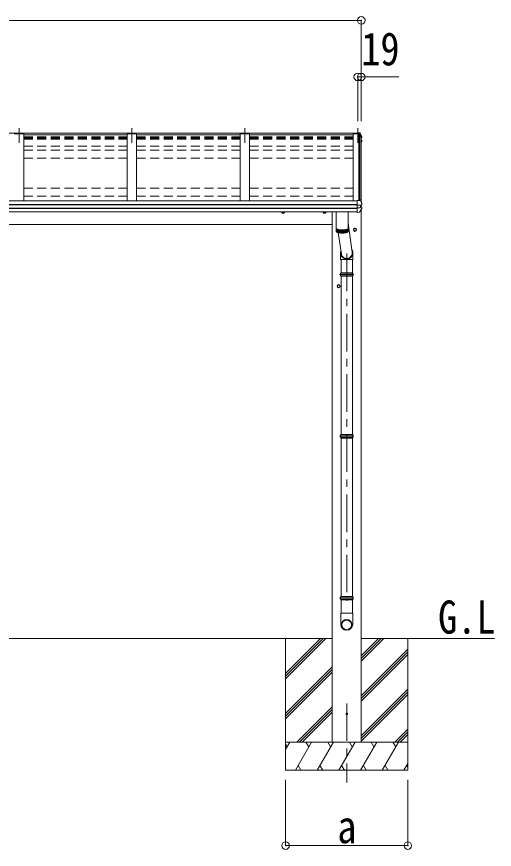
# Model space of a CAD drawing. Units: millimetres at full size, sheet at 1:40; details may follow other scales. Extents: x -11243 to 11243, y -7760 to 7760.
# Drawn here: x -4030 to -1491, y -4969 to -544 of the extents above; entities that cross this region are included whole.
import ezdxf
from ezdxf.enums import TextEntityAlignment as Align

# ---------------------------------------------------------------- set-up
doc = ezdxf.new("R2010")
doc.units = ezdxf.units.MM
doc.header["$LTSCALE"] = 40
doc.header["$PDMODE"] = 32
doc.header["$PDSIZE"] = 40
doc.linetypes.add('CHAIN1', pattern=[8, 5, -1, 1, -1])
doc.linetypes.add('DASHED1', pattern=[1.8, 1.2, -0.6])
for name, color, linetype, lineweight in [('0-0_0', 7, 'Continuous', 9), ('0-1_本体', 5, 'CHAIN1', 9), ('0-3_ELV2', 4, 'Continuous', 9), ('0-6_OTH_LINE', 6, 'Continuous', 9), ('0-7_SHAPE', 4, 'Continuous', 9), ('0-9_OUTLINE', 7, 'Continuous', 9)]:
    doc.layers.add(name, color=color, linetype=linetype, lineweight=lineweight)
doc.styles.add('ＭＳ ゴシック', font='')
doc.styles.get('ＭＳ ゴシック').set_extended_font_data('MS Gothic')

msp = doc.modelspace()

# ---------------------------------------------------------------- linework, layer by layer
at = {"layer": '0-0_0'}
for p, q in [((-2353.11, -3848.68), (-6882.11, -3848.68)), ((-2601.11, -3848.68), (-2601.11, -4548.68)), ((-2601.11, -4034.66), (-2415.13, -3848.68)), ((-2601.11, -4048.8), (-2400.99, -3848.68)), ((-2601.11, -4062.95), (-2386.84, -3848.68)), ((-2601.11, -3850.82), (-2598.98, -3848.68)), ((-1491.49, -3848.68), (-2199.11, -3848.68)), ((-2199.11, -3969.32), (-2078.48, -3848.68)), ((-2199.11, -3955.17), (-2092.62, -3848.68)), ((-2199.11, -3941.03), (-2106.76, -3848.68)), ((-1951.11, -3848.68), (-1951.11, -4548.68)), ((-2199.11, -4153.16), (-1951.11, -3905.16)), ((-2199.11, -4167.3), (-1951.11, -3919.31)), ((-2199.11, -4181.45), (-1951.11, -3933.45)), ((-2601.11, -4246.79), (-2353.11, -3998.8)), ((-2601.11, -4260.94), (-2353.11, -4012.94)), ((-2601.11, -4275.08), (-2353.11, -4027.08)), ((-2199.11, -4365.29), (-1951.11, -4117.29)), ((-2199.11, -4379.43), (-1951.11, -4131.44)), ((-2199.11, -4393.58), (-1951.11, -4145.58)), ((-2540.87, -4398.68), (-2353.11, -4210.93)), ((-2526.72, -4398.68), (-2353.11, -4225.07)), ((-2512.58, -4398.68), (-2353.11, -4239.21)), ((-2020.37, -4398.68), (-1951.11, -4329.43)), ((-2006.22, -4398.68), (-1951.11, -4343.57)), ((-1992.08, -4398.68), (-1951.11, -4357.71)), ((-1951.11, -4398.68), (-2601.11, -4398.68)), ((-2601.11, -4438.78), (-2577.96, -4398.68)), ((-2592.96, -4424.66), (-2601.11, -4410.55)), ((-2549.09, -4548.68), (-2462.49, -4398.68)), ((-2477.49, -4424.67), (-2492.49, -4398.68)), ((-2433.62, -4548.68), (-2347.02, -4398.68)), ((-2362.02, -4424.67), (-2377.02, -4398.68)), ((-2318.15, -4548.68), (-2231.55, -4398.68)), ((-2246.55, -4424.67), (-2261.55, -4398.68)), ((-2202.68, -4548.68), (-2116.08, -4398.68)), ((-2131.08, -4424.67), (-2146.08, -4398.68)), ((-2087.21, -4548.68), (-2000.61, -4398.68)), ((-2030.61, -4398.68), (-2015.61, -4424.67)), ((-1971.74, -4548.68), (-1951.11, -4512.95)), ((-2601.11, -4548.68), (-1951.11, -4548.68)), ((-2534.09, -4522.7), (-2519.09, -4548.68)), ((-2418.62, -4522.7), (-2403.62, -4548.68)), ((-2303.15, -4522.7), (-2288.15, -4548.68)), ((-2187.68, -4522.7), (-2172.68, -4548.68)), ((-2072.21, -4522.71), (-2057.21, -4548.68)), ((-1956.74, -4522.7), (-1951.11, -4532.46))]:
    msp.add_line(p, q, dxfattribs=at)
at = {"layer": '0-0_0', "linetype": 'DASHED1'}
msp.add_line((-2199.11, -4398.68), (-2353.11, -4398.68), dxfattribs=at)
at = {"layer": '0-1_本体'}
for p, q in [((-4017.61, -1135.7), (-4017.61, -1214.96)), ((-3417.61, -1135.7), (-3417.61, -1214.96)), ((-2817.61, -1135.31), (-2817.61, -1214.56)), ((-2217.61, -1135.31), (-2217.61, -1214.56)), ((-2276.11, -1802.78), (-2276.11, -3647.4)), ((-2276.11, -4192.74), (-2276.11, -4613.82))]:
    msp.add_line(p, q, dxfattribs=at)
at = {"layer": '0-3_ELV2'}
for p, q in [((-7017.61, -1163.59), (-2217.61, -1163.59)), ((-3992.61, -1166.86), (-4042.61, -1166.86)), ((-3992.61, -1166.86), (-3992.61, -1523.12)), ((-3992.61, -1172.26), (-3442.61, -1172.26)), ((-3392.61, -1166.86), (-3442.61, -1166.86)), ((-3442.61, -1166.86), (-3442.61, -1523.12)), ((-3392.61, -1166.86), (-3392.61, -1523.12)), ((-3392.61, -1172.26), (-2842.61, -1172.26)), ((-2792.61, -1166.86), (-2842.61, -1166.86)), ((-2842.61, -1166.86), (-2842.61, -1523.12)), ((-2792.61, -1166.86), (-2792.61, -1523.12)), ((-2792.61, -1172.26), (-2242.61, -1172.26)), ((-2205.73, -1166.86), (-2242.61, -1166.86)), ((-2242.61, -1166.86), (-2242.61, -1523.12)), ((-2220.61, -1160.72), (-2206.45, -1161.5)), ((-2220.61, -1163.58), (-2220.61, -1160.73)), ((-2217.61, -1163.58), (-2220.61, -1163.58)), ((-2217.61, -1163.58), (-2217.61, -1166.81)), ((-2217.61, -1166.86), (-2217.61, -1163.59)), ((-2217.61, -1165.82), (-2206.78, -1166.43)), ((-2206.78, -1166.81), (-2217.61, -1166.81)), ((-2211.31, -1520.55), (-2211.31, -1166.86)), ((-2206.78, -1166.43), (-2206.41, -1163.95)), ((-2206.78, -1166.43), (-2206.78, -1166.86)), ((-2206.63, -1166.64), (-2206.41, -1165.16)), ((-2205.43, -1166.71), (-2206.63, -1166.64)), ((-2198.61, -1185.42), (-2205.73, -1166.86)), ((-2205.61, -1167.18), (-2205.61, -1515.18)), ((-2198.61, -1185.42), (-2198.61, -1529.7)), ((-2198.61, -1186.45), (-2198.04, -1186.34)), ((-2198.61, -1186.8), (-2198.04, -1186.69)), ((-2197.19, -1188.04), (-2198.61, -1188.32)), ((-2196.13, -1182.75), (-2196.13, -1186.77)), ((-2198.61, -1200.1), (-2197.47, -1200.25)), ((-2198.61, -1204.12), (-2196.78, -1204.47)), ((-2197.76, -1205.81), (-2198.61, -1205.64)), ((-2195.78, -1201.37), (-2195.77, -1201.43)), ((-2195.73, -1201.7), (-2195.73, -1205.74)), ((-7014.61, -1523.12), (-2220.61, -1523.12)), ((-7014.61, -1542.65), (-2220.61, -1542.65)), ((-7014.61, -1543.55), (-2220.61, -1543.55)), ((-2220.61, -1583.57), (-2220.61, -1520.09)), ((-2220.61, -1545.41), (-2205.82, -1545.5)), ((-2204.16, -1545.41), (-2197.78, -1544.62)), ((-2203.61, -1545.34), (-2203.61, -1559.14)), ((-2198.61, -1544.72), (-2198.61, -1554.1)), ((-2196.9, -1544.48), (-2196.91, -1544.48)), ((-2196.9, -1544.48), (-2196.84, -1544.46)), ((-2196.04, -1543.48), (-2196.04, -1536.98)), ((-7014.61, -1560.79), (-2220.61, -1560.79)), ((-7014.61, -1562.75), (-2220.61, -1562.75)), ((-7014.61, -1580.78), (-2220.61, -1580.78)), ((-2353.11, -1580.78), (-2353.11, -4398.68)), ((-2220.61, -1559.27), (-2205.82, -1559.06)), ((-2220.61, -1583.57), (-2209.02, -1582.94)), ((-2208.23, -1582.48), (-2208.24, -1582.5)), ((-2203.61, -1553.13), (-2196.37, -1554.53)), ((-2199.11, -1568.19), (-2199.11, -4398.68)), ((-2195.57, -1562.04), (-2195.57, -1555.51)), ((-6882.11, -1648.68), (-2353.11, -1648.68))]:
    msp.add_line(p, q, dxfattribs=at)
at = {"layer": '0-3_ELV2', "linetype": 'DASHED1'}
for p, q in [((-3992.61, -1182.38), (-3442.61, -1182.38)), ((-3992.61, -1187.23), (-3442.61, -1187.23)), ((-3992.61, -1188.76), (-3442.61, -1188.76)), ((-3992.61, -1190.73), (-3442.61, -1190.73)), ((-3992.61, -1194.5), (-3442.61, -1194.5)), ((-3392.61, -1182.38), (-2842.61, -1182.38)), ((-3392.61, -1187.23), (-2842.61, -1187.23)), ((-3392.61, -1188.76), (-2842.61, -1188.76)), ((-3392.61, -1190.73), (-2842.61, -1190.73)), ((-3392.61, -1194.5), (-2842.61, -1194.5)), ((-2792.61, -1182.38), (-2242.61, -1182.38)), ((-2792.61, -1187.23), (-2242.61, -1187.23)), ((-2792.61, -1188.76), (-2242.61, -1188.76)), ((-2792.61, -1190.73), (-2242.61, -1190.73)), ((-2792.61, -1194.5), (-2242.61, -1194.5)), ((-3992.61, -1231.8), (-3442.61, -1231.8)), ((-3392.61, -1231.8), (-2842.61, -1231.8)), ((-2792.61, -1231.8), (-2242.61, -1231.8)), ((-3992.61, -1252.96), (-3442.61, -1252.96)), ((-3392.61, -1252.96), (-2842.61, -1252.96)), ((-2792.61, -1252.96), (-2242.61, -1252.96)), ((-3992.61, -1295.47), (-3442.61, -1295.47)), ((-3392.61, -1295.47), (-2842.61, -1295.47)), ((-2792.61, -1295.47), (-2242.61, -1295.47)), ((-3992.61, -1455.75), (-3442.61, -1455.75)), ((-3392.61, -1455.75), (-2842.61, -1455.75)), ((-2792.61, -1455.75), (-2242.61, -1455.75)), ((-3992.61, -1498.26), (-3442.61, -1498.26)), ((-3392.61, -1498.26), (-2842.61, -1498.26)), ((-2792.61, -1498.26), (-2242.61, -1498.26))]:
    msp.add_line(p, q, dxfattribs=at)
at = {"layer": '0-3_ELV2'}
for points in [[(-2220.61, -1163.16), (-2206.41, -1163.95), (-2206.41, -1165.16), (-2205.29, -1165.22)], [(-2206.71, -1166.86), (-2206.63, -1166.3), (-2206.63, -1166.64)], [(-2203.8, -1162.71), (-2199.56, -1173.32), (-2196.21, -1182.26), (-2196.15, -1182.53), (-2196.14, -1182.6)], [(-2203.8, -1166.28), (-2202.81, -1168.77), (-2201.82, -1171.26), (-2200.85, -1173.76), (-2199.9, -1176.27), (-2198.95, -1178.78), (-2198.03, -1181.29), (-2197.11, -1183.81), (-2196.21, -1186.34)], [(-2196.14, -1182.6), (-2196.13, -1182.7), (-2196.14, -1182.76)], [(-2195.9, -1206.39), (-2197.37, -1208.93), (-2198.61, -1211.05)], [(-2195.77, -1201.38), (-2195.74, -1201.56), (-2195.73, -1201.69)], [(-2220.61, -1520.09), (-2206.61, -1520.77), (-2206.61, -1515.13), (-2204.84, -1515.22)], [(-2204.16, -1545.41), (-2204.41, -1545.44), (-2204.56, -1545.45)], [(-2203.97, -1515.84), (-2202.93, -1518.42), (-2201.91, -1521.01), (-2200.91, -1523.6), (-2199.92, -1526.2), (-2198.94, -1528.8), (-2197.97, -1531.41), (-2197.03, -1534.03), (-2196.09, -1536.65)], [(-2199.38, -1544.71), (-2198.15, -1544.66), (-2196.91, -1544.48)], [(-2196.09, -1536.65), (-2196.04, -1536.85), (-2196.04, -1536.98)], [(-2613.6, -1588.48), (-2620.1, -1584.73), (-2620.1, -1580.78)], [(-2613.6, -1588.48), (-2607.1, -1584.73), (-2607.1, -1580.78)], [(-2393.61, -1588.48), (-2400.11, -1584.73), (-2400.11, -1580.78)], [(-2393.61, -1588.48), (-2387.11, -1584.73), (-2387.11, -1580.78)], [(-2232.11, -1683.48), (-2238.61, -1679.73), (-2238.61, -1672.22), (-2232.11, -1668.47)], [(-2232.11, -1683.48), (-2225.61, -1679.73), (-2225.61, -1672.22), (-2232.11, -1668.47)], [(-2319.11, -1983.48), (-2325.61, -1979.73), (-2325.61, -1972.22), (-2319.11, -1968.47)], [(-2319.11, -1983.48), (-2312.61, -1979.73), (-2312.61, -1972.22), (-2319.11, -1968.47)]]:
    msp.add_lwpolyline(points, dxfattribs=at)
for centre, radius in [((-2232.11, -1675.97), 8.5), ((-2232.11, -1675.97), 7.7), ((-2232.11, -1675.97), 6.5), ((-2319.11, -1975.97), 8.5), ((-2319.11, -1975.97), 7.7), ((-2319.11, -1975.97), 6.5), ((-2276.11, -4248.68), 5)]:
    msp.add_circle(centre, radius, dxfattribs=at)
for centre, radius, start, end in [((-2206.03, -1164.08), 2.62, 31.83445, 99.24), ((-2205.45, -1167.01), 0.3, 21.99494, 87.04231), ((-2205.38, -1166.91), 1.7, 22.00225, 87.0423), ((-2667.54, -1353.27), 498.52, 19.56907, 21.95354), ((-2198.1, -1186.04), 0.3, 280.95393, 327.06409), ((-2198.1, -1186.39), 0.299, 280.88931, 19.51522), ((-2197.43, -1186.77), 1.3, 280.88938, 19.44863), ((-2630.37, -957.49), 499.04, 329.90411, 330.14673), ((-2630.37, -957.84), 499.04, 329.90411, 330.14673), ((-2197.81, -1206.1), 0.299, 330.19129, 79.12168), ((-2197.49, -1202.58), 2.32, 60.30373, 87.34859), ((-2197.03, -1201.65), 1.3, 10.02543, 80.23195), ((-2197.03, -1205.74), 1.3, 330.27138, 79.1216), ((-2204.9, -1516.22), 1, 22.05378, 87.04045), ((-2197.04, -1543.48), 1, 281.45361, 0), ((-2613.6, -1580.97), 8.5, 178.68472, 1.31528), ((-2613.6, -1580.97), 7.7, 178.54804, 1.45196), ((-2613.6, -1580.97), 6.5, 178.27976, 1.72024), ((-2393.61, -1580.97), 8.5, 178.68482, 1.31518), ((-2393.61, -1580.97), 7.7, 178.54815, 1.45185), ((-2393.61, -1580.97), 6.5, 178.27991, 1.72009), ((-2209.08, -1581.94), 1, 273.10735, 326.38063), ((-2590.51, -1328.34), 459.05, 326.38357, 329.32444), ((-2203.27, -1542.78), 16.37, 265.48312, 268.58725), ((-2196.56, -1555.51), 0.998, 0.05121, 79.086), ((-2196.57, -1562.04), 1, 329.32149, 0)]:
    msp.add_arc(centre, radius, start, end, dxfattribs=at)
for centre, major_axis, ratio, start_param, end_param in [((-2204.46, -1537.89), (-9.96, -2.12), 0.734427, 1.2806875, 1.4059912), ((-2204.46, -1566.66), (-9.97, 1.96), 0.736539, 4.8664216, 4.9917253), ((-2204.61, -1558.94), (-1, 0.195), 0.067217, 2.8005545, 3.1546872)]:
    msp.add_ellipse(centre, major_axis=major_axis, ratio=ratio, start_param=start_param, end_param=end_param, dxfattribs=at)
at = {"layer": '0-6_OTH_LINE'}
for p, q in [((-7036.61, -563.59), (-2198.61, -563.59)), ((-2198.61, -563.59), (-2198.61, -1099.06)), ((-2217.61, -863.59), (-2217.61, -1099.06)), ((-2217.61, -863.59), (-2198.61, -863.59)), ((-2198.61, -863.59), (-2198.61, -1099.06)), ((-2198.61, -863.59), (-1998.39, -863.59)), ((-2601.11, -4948.66), (-2601.11, -4598.68)), ((-1951.11, -4948.66), (-1951.11, -4598.68)), ((-2601.11, -4948.66), (-1951.11, -4948.66))]:
    msp.add_line(p, q, dxfattribs=at)
for p in [(-2198.61, -563.59), (-2217.61, -863.59), (-2198.61, -863.59), (-2601.11, -4948.66), (-1951.11, -4948.66)]:
    msp.add_point(p, dxfattribs=at)
at = {"layer": '0-9_OUTLINE'}
for p, q in [((-2332.11, -1580.78), (-2332.11, -1668.88)), ((-2268.11, -1668.88), (-2268.11, -1580.78)), ((-2332.11, -1669.85), (-2332.11, -1685.3)), ((-2331.52, -1686.86), (-2331.52, -1671.4)), ((-2330.29, -1672.59), (-2330.29, -1688.04)), ((-2328.48, -1689.13), (-2328.48, -1673.68)), ((-2326.11, -1674.68), (-2326.11, -1690.13)), ((-2323.24, -1691.03), (-2323.24, -1675.57)), ((-2319.92, -1691.81), (-2319.92, -1676.35)), ((-2316.22, -1677), (-2316.22, -1692.46)), ((-2312.21, -1677.51), (-2312.21, -1692.97)), ((-2307.96, -1677.87), (-2307.96, -1693.33)), ((-2303.57, -1678.08), (-2303.57, -1693.53)), ((-2299.11, -1678.12), (-2299.11, -1693.58)), ((-2294.67, -1678.01), (-2294.67, -1693.46)), ((-2290.33, -1677.73), (-2290.33, -1693.19)), ((-2286.19, -1677.3), (-2286.19, -1692.76)), ((-2282.33, -1676.73), (-2282.33, -1692.19)), ((-2278.81, -1676.03), (-2278.81, -1691.48)), ((-2275.71, -1675.2), (-2275.71, -1690.66)), ((-2273.08, -1674.28), (-2273.08, -1689.74)), ((-2270.99, -1673.28), (-2270.99, -1688.74)), ((-2269.46, -1672.23), (-2269.46, -1687.68)), ((-2268.11, -1641.65), (-2246.46, -1794.88)), ((-2268.11, -1685.3), (-2268.11, -1669.85)), ((-2321.81, -1691.39), (-2304.47, -1806.53)), ((-2309.49, -1802.27), (-2309.49, -1833.86)), ((-2243.5, -1802.68), (-2243.5, -1833.86)), ((-2243.5, -1833.86), (-2309.49, -1833.86)), ((-2306.11, -1833.86), (-2306.11, -1904.73)), ((-2246.11, -1833.86), (-2246.11, -1904.73)), ((-2314.11, -1913.73), (-2238.11, -1913.73)), ((-2308.71, -1906.73), (-2243.51, -1906.73)), ((-2308.71, -1920.73), (-2243.51, -1920.73)), ((-2308.11, -1904.73), (-2244.11, -1904.73)), ((-2308.11, -1904.73), (-2308.11, -1906.73)), ((-2308.11, -1920.73), (-2308.11, -1922.73)), ((-2308.11, -1922.73), (-2244.11, -1922.73)), ((-2306.11, -1922.73), (-2306.11, -2764.7)), ((-2246.11, -1922.73), (-2246.11, -2764.7)), ((-2244.11, -1904.73), (-2244.11, -1906.73)), ((-2244.11, -1920.73), (-2244.11, -1922.73)), ((-2314.11, -2773.7), (-2238.11, -2773.7)), ((-2308.71, -2766.7), (-2243.51, -2766.7)), ((-2308.71, -2780.7), (-2243.51, -2780.7)), ((-2308.11, -2764.7), (-2244.11, -2764.7)), ((-2308.11, -2764.7), (-2308.11, -2766.7)), ((-2308.11, -2780.7), (-2308.11, -2782.7)), ((-2308.11, -2782.7), (-2244.11, -2782.7)), ((-2306.11, -2782.7), (-2306.11, -3624.67)), ((-2246.11, -2782.7), (-2246.11, -3624.67)), ((-2244.11, -2764.7), (-2244.11, -2766.7)), ((-2244.11, -2780.7), (-2244.11, -2782.7)), ((-2308.71, -3626.67), (-2243.51, -3626.67)), ((-2308.11, -3624.67), (-2244.11, -3624.67)), ((-2308.11, -3624.67), (-2308.11, -3626.67)), ((-2244.11, -3624.67), (-2244.11, -3626.67)), ((-2314.11, -3633.67), (-2238.11, -3633.67)), ((-2308.71, -3640.67), (-2243.51, -3640.67)), ((-2308.11, -3640.67), (-2308.11, -3642.67)), ((-2308.11, -3642.67), (-2244.11, -3642.67)), ((-2306.11, -3642.67), (-2306.11, -3713.67)), ((-2246.11, -3642.67), (-2246.11, -3713.67)), ((-2244.11, -3640.67), (-2244.11, -3642.67)), ((-2244.26, -3713.67), (-2307.96, -3713.67)), ((-2307.96, -3713.67), (-2307.96, -3772.94)), ((-2244.26, -3713.67), (-2244.26, -3772.94))]:
    msp.add_line(p, q, dxfattribs=at)
for points in [[(-2332.11, -1668.88), (-2332.1, -1669.02), (-2331.99, -1669.58), (-2331.74, -1670.14), (-2331.34, -1670.69), (-2330.8, -1671.23), (-2330.12, -1671.76), (-2329.3, -1672.28), (-2328.35, -1672.78), (-2327.27, -1673.27), (-2326.06, -1673.73), (-2324.74, -1674.17), (-2323.3, -1674.59), (-2321.76, -1674.98), (-2320.12, -1675.35), (-2318.39, -1675.68), (-2316.57, -1675.99), (-2314.68, -1676.26), (-2312.73, -1676.5), (-2310.71, -1676.7), (-2308.65, -1676.87), (-2306.55, -1677), (-2304.42, -1677.09), (-2302.27, -1677.15), (-2300.11, -1677.17)], [(-2332.05, -1669.37), (-2332.07, -1669.43), (-2332.1, -1669.99), (-2331.99, -1670.55), (-2331.74, -1671.1), (-2331.34, -1671.65), (-2330.8, -1672.2), (-2330.12, -1672.73), (-2329.3, -1673.24), (-2328.35, -1673.75), (-2327.27, -1674.23), (-2326.06, -1674.7), (-2324.74, -1675.14), (-2323.3, -1675.56), (-2321.76, -1675.95), (-2320.12, -1676.31), (-2318.39, -1676.65), (-2316.57, -1676.95), (-2314.68, -1677.22), (-2312.73, -1677.46), (-2310.71, -1677.66), (-2308.65, -1677.83), (-2306.55, -1677.96), (-2304.42, -1678.06), (-2302.27, -1678.11), (-2300.11, -1678.13)], [(-2330.4, -1671.55), (-2329.96, -1672.01), (-2329.32, -1672.54), (-2328.54, -1673.05), (-2327.63, -1673.54), (-2326.6, -1674.02), (-2325.43, -1674.48), (-2324.16, -1674.91), (-2322.76, -1675.33), (-2321.27, -1675.71), (-2319.67, -1676.07), (-2317.99, -1676.4), (-2316.22, -1676.71), (-2314.37, -1676.97), (-2312.46, -1677.21), (-2310.49, -1677.41), (-2308.47, -1677.58), (-2306.42, -1677.71), (-2304.33, -1677.8), (-2302.22, -1677.85), (-2300.11, -1677.87)], [(-2300.11, -1677.17), (-2297.95, -1677.15), (-2295.8, -1677.09), (-2293.67, -1677), (-2291.57, -1676.87), (-2289.5, -1676.7), (-2287.49, -1676.5), (-2285.53, -1676.26), (-2283.64, -1675.99), (-2281.83, -1675.68), (-2280.1, -1675.35), (-2278.46, -1674.98), (-2276.92, -1674.59), (-2275.48, -1674.17), (-2274.16, -1673.73), (-2272.95, -1673.27), (-2271.87, -1672.78), (-2270.92, -1672.28), (-2270.1, -1671.76), (-2269.42, -1671.23), (-2268.88, -1670.69), (-2268.48, -1670.14), (-2268.22, -1669.58), (-2268.11, -1669.02), (-2268.11, -1668.88)], [(-2300.11, -1678.13), (-2297.95, -1678.11), (-2295.8, -1678.06), (-2293.67, -1677.96), (-2291.57, -1677.83), (-2289.5, -1677.66), (-2287.49, -1677.46), (-2285.53, -1677.22), (-2283.64, -1676.95), (-2281.83, -1676.65), (-2280.1, -1676.31), (-2278.46, -1675.95), (-2276.92, -1675.56), (-2275.48, -1675.14), (-2274.16, -1674.7), (-2272.95, -1674.23), (-2271.87, -1673.75), (-2270.92, -1673.24), (-2270.1, -1672.73), (-2269.42, -1672.2), (-2268.88, -1671.65), (-2268.48, -1671.1), (-2268.22, -1670.55), (-2268.11, -1669.99), (-2268.15, -1669.43), (-2268.16, -1669.37)], [(-2300.11, -1677.87), (-2297.99, -1677.85), (-2295.89, -1677.8), (-2293.8, -1677.71), (-2291.74, -1677.58), (-2289.73, -1677.41), (-2287.76, -1677.21), (-2285.85, -1676.97), (-2284, -1676.71), (-2282.23, -1676.4), (-2280.54, -1676.07), (-2278.95, -1675.71), (-2277.45, -1675.33), (-2276.06, -1674.91), (-2274.78, -1674.48), (-2273.62, -1674.02), (-2272.58, -1673.54), (-2271.68, -1673.05), (-2270.9, -1672.54), (-2270.26, -1672.01), (-2269.81, -1671.55)], [(-2332.11, -1685.3), (-2332.1, -1685.44), (-2331.99, -1686), (-2331.74, -1686.56), (-2331.34, -1687.11), (-2330.8, -1687.65), (-2330.12, -1688.18), (-2329.3, -1688.7), (-2328.35, -1689.2), (-2327.27, -1689.69), (-2326.06, -1690.15), (-2324.74, -1690.59), (-2323.3, -1691.01), (-2321.76, -1691.4), (-2320.12, -1691.77), (-2318.39, -1692.1), (-2316.57, -1692.41), (-2314.68, -1692.68), (-2312.73, -1692.92), (-2310.71, -1693.12), (-2308.65, -1693.29), (-2306.55, -1693.42), (-2304.42, -1693.51), (-2302.27, -1693.57), (-2300.11, -1693.59)], [(-2300.11, -1693.59), (-2297.95, -1693.57), (-2295.8, -1693.51), (-2293.67, -1693.42), (-2291.57, -1693.29), (-2289.5, -1693.12), (-2287.49, -1692.92), (-2285.53, -1692.68), (-2283.64, -1692.41), (-2281.83, -1692.1), (-2280.1, -1691.77), (-2278.46, -1691.4), (-2276.92, -1691.01), (-2275.48, -1690.59), (-2274.16, -1690.15), (-2272.95, -1689.69), (-2271.87, -1689.2), (-2270.92, -1688.7), (-2270.1, -1688.18), (-2269.42, -1687.65), (-2268.88, -1687.11), (-2268.48, -1686.56), (-2268.22, -1686), (-2268.11, -1685.44), (-2268.11, -1685.3)]]:
    msp.add_lwpolyline(points, dxfattribs=at)
for centre, radius, start, end in [((-2281.86, -1913.73), 27.75, 165.38919, 194.61079), ((-2270.36, -1913.73), 27.75, 0, 14.61083), ((-2270.36, -1913.73), 27.75, 345.38917, 0), ((-2281.86, -2773.7), 27.75, 165.38919, 194.61079), ((-2270.36, -2773.7), 27.75, 0, 14.61083), ((-2270.36, -2773.7), 27.75, 345.38917, 0), ((-2281.86, -3633.67), 27.75, 165.38919, 194.61079), ((-2270.36, -3633.67), 27.75, 0, 14.61083), ((-2270.36, -3633.67), 27.75, 345.38917, 0), ((-2276.96, -3772.94), 31, 180, 270), ((-2275.26, -3772.94), 31, 270, 0)]:
    msp.add_arc(centre, radius, start, end, dxfattribs=at)
for centre, major_axis, ratio, start_param, end_param in [((-2276.5, -1799.18), (-33, -3.09), 0.972144, 5.8034438, 9.8593375), ((-2276.43, -1799.17), (-2.75, 29.4), 0.995638, 1.5707963, 4.7150999)]:
    msp.add_ellipse(centre, major_axis=major_axis, ratio=ratio, start_param=start_param, end_param=end_param, dxfattribs=at)
for major_axis in [(-28.29, 0), (-25.83, 0)]:
    msp.add_ellipse((-2276.11, -3775.76), major_axis=major_axis, ratio=0.996195, dxfattribs=at)

# ---------------------------------------------------------------- texts
at = {"layer": '0-6_OTH_LINE', "color": 7, "style": 'ＭＳ ゴシック', "width": 0.85}
for s, p in [('19', (-2198.71, -855.17)), ('a', (-2326.11, -4988.66))]:
    msp.add_text(s, height=176, dxfattribs=at).set_placement(p, align=Align.BOTTOM_LEFT)
at = {"layer": '0-7_SHAPE', "color": 7, "style": 'ＭＳ ゴシック', "width": 0.85}
msp.add_text('G.L', height=176, dxfattribs=at).set_placement((-1790.51, -3874.97), align=Align.BOTTOM_LEFT)

doc.saveas('drawing.dxf')
